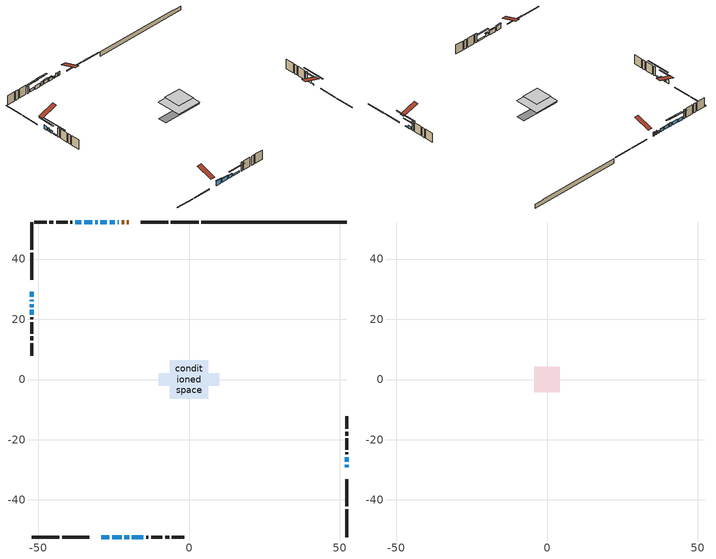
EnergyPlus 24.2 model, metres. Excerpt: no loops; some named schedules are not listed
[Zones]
conditioned space
 floor outside (Floor1 construction): -2.51,-2.51 -2.51,2.51 2.51,2.51 2.51,-2.51 z0.98
 floor adiabatic (AdiabaticFloorConstruction): -6.34,-6.34 -6.34,6.34 6.34,6.34 6.34,-6.34 z3.42
 floor foundation (Slab1 construction): -10,-2.04 -10,2.04 10,2.04 10,-2.04 z-1.31
 wall outside (RimJoist1 construction): 3.21,52.29 -6.01,52.29 / -52.29,-52.29 -43.07,-52.29 / -52.29,52.29 -52.29,43.07 / 52.29,-52.29 52.29,-43.07 z0.98:1.28
 wall outside (RimJoist2 construction): -6.94,52.29 -15.97,52.29 / -42.14,-52.29 -33.11,-52.29 / -52.29,42.14 -52.29,33.11 / 52.29,-42.14 52.29,-33.11 z0.98:1.28
 wall outside (AdiabaticWallConstruction 1): -20.02,52.29 -20.61,52.29 / -21.53,52.29 -22.37,52.29 z0.98:3.01
 wall outside (AdiabaticWallConstruction): -23.29,52.29 -23.71,52.29 z0.98:2.2; -52.29,29.06 -52.29,27.49 z0.98:2.86; -52.29,26.56 -52.29,25.92 z0.98:2.81; -24.64,52.29 -26.37,52.29 z0.98:2.45; -27.3,52.29 -29.43,52.29 z0.98:2.63; -29.06,-52.29 -26.47,-52.29 z0.98:3.39; -25.54,-52.29 -22.37,-52.29 z0.98:2.91; -21.44,-52.29 -19.86,-52.29 z0.98:2.5; -52.29,25 -52.29,24.05 z0.98:2.12; 52.29,-29.06 52.29,-28.27 / -52.29,23.13 -52.29,21.55 z0.98:1.44; 52.29,-27.35 52.29,-25.82 z0.98:2.38; -30.36,52.29 -31.17,52.29 z0.98:2.96; -32.1,52.29 -34.77,52.29 z0.98:2.76; -35.69,52.29 -37.78,52.29 z0.98:2.4; -18.93,-52.29 -15.12,-52.29 z0.98:1.89
 wall outside (Wall1 construction): -38.7,52.29 -39.39,52.29 / -14.19,-52.29 -13.51,-52.29 / -52.29,20.62 -52.29,19.94 / 52.29,-24.89 52.29,-24.21 z0.98:5.86
 wall outside (Wall2 construction): -40.32,52.29 -44.06,52.29 / -12.58,-52.29 -8.83,-52.29 / -52.29,19.01 -52.29,15.27 / 52.29,-23.28 52.29,-19.53 z0.98:5.86
 wall outside (Wall3 construction): -44.99,52.29 -46.32,52.29 / -7.9,-52.29 -6.58,-52.29 / -52.29,14.34 -52.29,13.01 / 52.29,-18.61 52.29,-17.28 z0.98:5.86
 wall outside (Wall4 construction): -47.25,52.29 -51.36,52.29 / -5.65,-52.29 -1.53,-52.29 / -52.29,12.08 -52.29,7.97 / 52.29,-16.35 52.29,-12.24 z0.98:5.86
 wall foundation (FoundationWall1 construction): 4.13,52.29,-1.31 4.13,52.29,0.98 47.48,52.29,0.98 47.48,52.29,0.76 52.29,52.29,0.76 52.29,52.29,-1.31
 window (WindowConstruction 13): -23.29,52.29 -23.71,52.29 z0.98:2.2
 window (WindowConstruction 5): -52.29,29.06 -52.29,27.49 z0.98:2.86
 window (WindowConstruction 6): -52.29,26.56 -52.29,25.92 z0.98:2.81
 window (WindowConstruction 7): -24.64,52.29 -26.37,52.29 z0.98:2.45
 window (WindowConstruction 8): -27.3,52.29 -29.43,52.29 z0.98:2.63
 window (WindowConstruction 9): -29.06,-52.29 -26.47,-52.29 z0.98:3.39
 window (WindowConstruction 10): -25.54,-52.29 -22.37,-52.29 z0.98:2.91
 window (WindowConstruction 11): -21.44,-52.29 -19.86,-52.29 z0.98:2.5
 window (WindowConstruction 12): -52.29,24.99 -52.29,24.06 z0.98:2.12
 window (WindowConstruction 14): 52.29,-29.06 52.29,-28.28 z0.98:1.44
 window (WindowConstruction): 52.29,-27.35 52.29,-25.82 z0.98:2.38
 window (WindowConstruction 15): -52.29,23.13 -52.29,21.55 z0.98:1.44
 window (WindowConstruction 1): -30.36,52.29 -31.17,52.29 z0.98:2.96
 window (WindowConstruction 2): -32.1,52.29 -34.76,52.29 z0.98:2.76
 window (WindowConstruction 3): -35.69,52.29 -37.78,52.29 z0.98:2.4
 window (WindowConstruction 4): -18.93,-52.29 -15.12,-52.29 z0.98:1.89
 door (Door): -20.02,52.29 -20.6,52.29 z0.98:3.01
 door (Door 1): -21.53,52.29 -22.37,52.29 z0.98:3.01
 ceiling adiabatic (AdiabaticFloorConstruction): 6.34,-6.34 6.34,6.34 -6.34,6.34 -6.34,-6.34 z3.42
attic - vented
 floor to conditioned space (Floor2 construction Reversed): -4.27,-4.27 -4.27,4.27 4.27,4.27 4.27,-4.27 z5.86
 roof outside (Roof1 construction): -19.1,52.29,5.86 -19.1,43.97,8.63 -16.9,43.97,8.63 -16.9,52.29,5.86; -29.99,-52.29,5.86 -29.99,-43.97,8.63 -32.18,-43.97,8.63 -32.18,-52.29,5.86; -52.29,29.99,5.86 -43.97,29.99,8.63 -43.97,32.18,8.63 -52.29,32.18,5.86; 52.29,-29.99,5.86 43.97,-29.99,8.63 43.97,-32.18,8.63 52.29,-32.18,5.86
shading: -52.29,24.85 -52.29,31.7 -52.7,31.7 -52.7,24.85 z5.5; -52.29,23.28 -52.29,29.2 -52.7,29.2 -52.7,23.28 z5.45; -26.57,52.29 -24.44,52.29 -24.44,52.7 -26.57,52.7 z2.65; -29.63,52.29 -27.09,52.29 -27.09,52.7 -29.63,52.7 z2.83; -26.27,-52.29 -29.26,-52.29 -29.26,-52.7 -26.27,-52.7 z3.6; -22.17,-52.29 -25.74,-52.29 -25.74,-52.7 -22.17,-52.7 z3.11; -19.66,-52.29 -21.64,-52.29 -21.64,-52.7 -19.66,-52.7 z2.71; -52.29,23.85 -52.29,25.2 -52.7,25.2 -52.7,23.85 z2.32; 52.29,-22.9 52.29,-34.44 52.7,-34.44 52.7,-22.9 z6.82; 52.29,-23.18 52.29,-29.99 52.7,-29.99 52.7,-23.18 z5.02; -52.29,16.17 -52.29,28.51 -52.7,28.51 -52.7,16.17 z6.82; -33.81,52.29 -27.72,52.29 -27.72,52.7 -33.81,52.7 z5.6; -37.4,52.29 -29.46,52.29 -29.46,52.7 -37.4,52.7 z5.4; -40.42,52.29 -33.05,52.29 -33.05,52.7 -40.42,52.7 z5.04; -12.48,-52.29 -21.57,-52.29 -21.57,-52.7 -12.48,-52.7 z4.53
[Building]
Building 1: Terrain=Suburbs
[Site:Location]
Toronto City Centre_ON: Latitude {deg}=43.63; Longitude {deg}=-79.39; Time Zone {hr}=-5; Elevation {m}=77; Keep Site Location Information=Yes
[Site:GroundTemperature:Shallow]
5.01852, 3.26908, 3.12898, 3.95918, 7.29196, 10.6092, 13.4851, 15.3069, 15.4617, 13.9799, 11.1774, 7.9619
[Site:WaterMainsTemperature]
Calculation Method=Schedule; Temperature Schedule=mains temperature schedule
[Material] Roughness=Rough; Thermal Absorptance=0.9
Name | Thickness {m} | Conductivity {W/m-K} | Density {kg/m3} | Specific Heat {J/kg-K} | Solar Absorptance | Visible Absorptance
asphalt or fiberglass shingles | 0.00635 | 0.162714 | 1121.4 | 1465.45 | 0.4 | 0.4
ceiling loosefill ins | 0.0846667 | 0.0480833 | 16.02 | 1046.75 | 0.7 | 0.7
ceiling stud and cavity | 0.1397 | 0.09942 | 65.682 | 1177.47 | 0.7 | 0.7
concrete 4.0 in. | 0.1016 | 1.803125 | 2242.8 | 837.4 | 0.7 | 0.7
concrete 8.0 in. | 0.2032 | 1.803125 | 2242.8 | 837.4 | 0.7 | 0.7
door material | 0.04445 | 0.053851 | 512.64 | 1214.23 | 0.7 | 0.7
exterior vertical ins | 0.00417162 | 0.029427 | 32.04 | 1214.23 | 0.7 | 0.7
floor covering | 0.0127 | 0.0433444 | 54.468 | 1339.84 | 0.6 | 0.6
floor rigid ins; rim joist rigid ins | 0.051816 | 0.029427 | 32.04 | 1214.23 | 0.7 | 0.7
floor rigid ins 1; wall rigid ins | 0.512978 | 0.029427 | 32.04 | 1214.23 | 0.7 | 0.7
floor stud and cavity | 0.1397 | 0.0925546 | 92.3553 | 1139.71 | 0.7 | 0.7
floor stud and cavity 1 | 0.1397 | 1.75129 | 37.0049 | 1207.88 | 0.7 | 0.7
furniture material conditioned space 1 | 0.1524 | 0.115458 | 640.8 | 1214.23 | 0.6 | 0.6
gypsum board | 0.0127 | 0.160291 | 801 | 837.4 | 0.6 | 0.6
gypsum board 1 | 0.0127 | 0.160291 | 801 | 837.4 | 0.7 | 0.7
osb sheathing 0.5 in. | 0.0127 | 0.115458 | 512.64 | 1214.23 | 0.7 | 0.7
osb sheathing 0.75 in. | 0.01905 | 0.115458 | 512.64 | 1214.23 | 0.7 | 0.7
osb sheathing 2.0 in. | 0.0508 | 0.115458 | 512.64 | 1214.23 | 0.7 | 0.7
rim joist stud and cavity | 0.0508 | 0.035201 | 125.044 | 1163.47 | 0.6 | 0.6
rim joist stud and cavity 1 | 0.0508 | 0.305033 | 125.044 | 1163.47 | 0.6 | 0.6
slab rigid ins | 0.00025908 | 0.029427 | 32.04 | 1214.23 | 0.7 | 0.7
wall stud and cavity | 0.1397 | 0.118593 | 139.0536 | 1170.24 | 0.7 | 0.7
wall stud and cavity 1 | 0.1397 | 0.0829032 | 139.0536 | 1170.24 | 0.7 | 0.7
wall stud and cavity 2 | 0.1397 | 0.109433 | 139.0536 | 1170.24 | 0.7 | 0.7
wall stud and cavity 3 | 0.1397 | 0.0831639 | 139.0536 | 1170.24 | 0.7 | 0.7
wall stud and cavity 4 | 0.0889 | 0.380278 | 52.3479 | 1209.89 | 0.7 | 0.7
wall stud and cavity 5 | 0.0889 | 0.391764 | 83.0341 | 1211.67 | 0.7 | 0.7
wood siding | 0.0254 | 0.102417 | 544.68 | 1172.36 | 0.4 | 0.4
wood siding 1; wood siding 2; wood siding 3 | 0.0254 | 0.102417 | 544.68 | 1172.36 | 0.7 | 0.7
[WindowMaterial:SimpleGlazingSystem]
Name | U-Factor {W/m2-K} | Solar Heat Gain Coefficient
WindowMaterial | 2.904297 | 0.68
WindowMaterial 1 | 3.00934 | 0.59
WindowMaterial 10 | 2.870229 | 0.71
WindowMaterial 11 | 2.89919 | 0.69
WindowMaterial 12 | 2.9378 | 0.65
WindowMaterial 13 | 3.30687 | 0.6
WindowMaterial 14 | 3.01161 | 0.57
WindowMaterial 2 | 2.87647 | 0.71
WindowMaterial 3 | 2.89237 | 0.69
WindowMaterial 4 | 2.93382 | 0.65
WindowMaterial 5 | 2.38022 | 0.65
WindowMaterial 6 | 2.95313 | 0.64
WindowMaterial 7 | 2.93212 | 0.66
WindowMaterial 8 | 2.88613 | 0.7
WindowMaterial 9 | 2.94291 | 0.63
[Construction]
AdiabaticFloorConstruction: floor stud and cavity 1, floor rigid ins 1, osb sheathing 0.75 in., floor covering
AdiabaticWallConstruction: wood siding 2, wall rigid ins, wall stud and cavity 4, gypsum board
AdiabaticWallConstruction 1: wood siding 3, wall rigid ins, wall stud and cavity 4, gypsum board
Door; Door 1: door material
Floor1 construction: floor stud and cavity, floor rigid ins, osb sheathing 0.75 in., floor covering
Floor2 construction Reversed: gypsum board, ceiling stud and cavity, ceiling loosefill ins
FoundationWall1 construction: concrete 8.0 in., gypsum board 1
furniture construction conditioned space 1: furniture material conditioned space 1
PartitionWallConstruction: gypsum board, wall stud and cavity 5, gypsum board
RimJoist1 construction: wood siding 1, rim joist rigid ins, osb sheathing 2.0 in., rim joist stud and cavity
RimJoist2 construction: wood siding 1, rim joist rigid ins, osb sheathing 2.0 in., rim joist stud and cavity 1
Roof1 construction: asphalt or fiberglass shingles
Slab1 construction: slab rigid ins, concrete 4.0 in.
Wall1 construction: wood siding, osb sheathing 0.5 in., wall stud and cavity, gypsum board
Wall2 construction: wood siding, osb sheathing 0.5 in., wall stud and cavity 1, gypsum board
Wall3 construction: wood siding, osb sheathing 0.5 in., wall stud and cavity 2, gypsum board
Wall4 construction: wood siding, osb sheathing 0.5 in., wall stud and cavity 3, gypsum board
WindowConstruction: WindowMaterial
WindowConstruction 1: WindowMaterial 1
WindowConstruction 10: WindowMaterial 10
WindowConstruction 11: WindowMaterial 11
WindowConstruction 12: WindowMaterial 12
WindowConstruction 13: WindowMaterial 13
WindowConstruction 14; WindowConstruction 15: WindowMaterial 14
WindowConstruction 2: WindowMaterial 2
WindowConstruction 3: WindowMaterial 3
WindowConstruction 4: WindowMaterial 4
WindowConstruction 5: WindowMaterial 5
WindowConstruction 6: WindowMaterial 6
WindowConstruction 7: WindowMaterial 7
WindowConstruction 8: WindowMaterial 8
WindowConstruction 9: WindowMaterial 9
[Zone] Multiplier=1; Part of Total Floor Area=Yes
Name | Volume {m3}
attic - vented | 32.859
conditioned space | 644.5
[Space]
Name | Zone | Volume {m3}
attic - vented 1 | attic - vented | 32.859
conditioned space 1 | conditioned space | 644.5
[ZoneInfiltration:EffectiveLeakageArea]
infil attic - vented 1: Zone or Space=attic - vented 1; Schedule=Always On Discrete; Effective Air Leakage Area {cm2}=3072.84; Stack Coefficient=0.00019287; Wind Coefficient=9.38323e-06
[ZoneMixing]
whole house fan mix: Zone or Space=attic - vented; Schedule=Always On Continuous; Design Flow Rate Calculation Method=Flow/Zone; Design Flow Rate {m3/s}=0; Source Zone or Space=conditioned space
[SurfaceProperty:ExposedFoundationPerimeter]
Slab1: Exposed Perimeter Calculation Method=TotalExposedPerimeter; Total Exposed Perimeter {m}=48.158
[InternalMass] Zone or ZoneList=conditioned space; Space or SpaceList=conditioned space 1
Name | Construction | Surface Area {m2}
furniture mass conditioned space 1 | furniture construction conditioned space 1 | 107.092
partition wall mass | PartitionWallConstruction | 267.73
[Lights]
interior lighting: Zone or ZoneList or Space or SpaceList=conditioned space 1; Schedule=interior lighting schedule; Design Level Calculation Method=LightingLevel; Lighting Level {W}=343.2; Return Air Fraction=0; Fraction Radiant=0.6; Fraction Visible=0.2; Fraction Replaceable=1
[People]
occupants: Zone or ZoneList or Space or SpaceList=conditioned space 1; Number of People Schedule=occupants schedule; Number of People Calculation Method=People; Number of People=3; Fraction Radiant=0.314171; Sensible Heat Fraction=0.56303; Activity Level Schedule=occupants activity schedule; Carbon Dioxide Generation Rate {m3/s-W}=0; Enable ASHRAE 55 Comfort Warnings=No; Mean Radiant Temperature Calculation Type=EnclosureAveraged
[ElectricEquipment] Zone or ZoneList or Space or SpaceList=conditioned space 1; Design Level Calculation Method=EquipmentLevel
Name | Schedule | Design Level {W} | Fraction Latent | Fraction Radiant | Fraction Lost
clothes dryer | clothes dryer schedule | 140.772 | 0.015 | 0.081 | 0.85
clothes washer | clothes washer schedule | 32.1985 | 0.03 | 0.162 | 0.7
cooking range | cooking range schedule | 215.147 | 0.08 | 0.432 | 0.2
dishwasher | dishwasher schedule | 66.8632 | 0.3 | 0.18 | 0.4
fridge | fridge schedule | 72.9452 | 0 | 0.6 | 0
mech vent bath fan 0 | mech vent bath fan 0 schedule | 50.2 | 0 | 0 | 1
mech vent bath fan 1 | mech vent bath fan 1 schedule | 50.2 | 0 | 0 | 1
mech vent house fan | mech vent house fan schedule | 0 | 0 | 0 | 1
mech vent house fan cfis | mech vent house fan cfis schedule | 0 | 0 | 0 | 0
mech vent range fan 0 | mech vent range fan 0 schedule | 57 | 0 | 0 | 1
misc plug loads | misc plug loads schedule | 494.7 | 0.045 | 0.513 | 0.1
whole house fan | Always On Discrete | 0 | 0 | 0 | 1
[OtherEquipment] Zone or ZoneList or Space or SpaceList=conditioned space 1; Design Level Calculation Method=EquipmentLevel
Name | Fuel Type | Schedule | Design Level {W} | Fraction Latent | Fraction Radiant | Fraction Lost
clothes dryer 1 | Electricity | clothes dryer schedule | 0 | 0.015 | 0.081 | 0.85
cooking range 1 | Electricity | cooking range schedule | 0 | 0.08 | 0.432 | 0.2
general water use latent | None | general water use schedule | 62.594 | 1 | 0 | 0
general water use sensible | None | general water use schedule | -61.6891 | 0 | 0.6 | 0
mech vent house fan latent load | None | Always On Discrete | 0 | 1 | 0 | 0
mech vent house fan sensible load | None | Always On Discrete | 0 | 0 | 0 | 0
water heater energy adjustment1 | NaturalGas | Always On Discrete | 0.01 | 0 | 0 | 1
[ZoneInfiltration:DesignFlowRate] Zone or ZoneList or Space or SpaceList=conditioned space 1; Schedule=Always On Discrete; Design Flow Rate Calculation Method=Flow/Zone; Design Flow Rate {m3/s}=0
infil flow; natural vent flow; whole house fan flow
[Foundation:Kiva]
Foundation Kiva 1: Initial Indoor Air Temperature {C}=18; Wall Height Above Grade {m}=0.979993; Wall Depth Below Slab {m}=0.2032; Custom Block Material Name 1=exterior vertical ins; Custom Block Depth 1 {m}=2.28999; Custom Block X Position 1 {m}=0.2159; Custom Block Z Position 1 {m}=0
[Foundation:Kiva:Settings]
Soil Conductivity {W/m-K}=0.849921; Soil Density {kg/m3}=1842.3; Soil Specific Heat {J/kg-K}=418.7; Ground Solar Absorptivity=0.9; Ground Thermal Absorptivity=0.9; Ground Surface Roughness {m}=0.03; Far-Field Width {m}=40; Deep-Ground Boundary Condition=ZeroFlux; Deep-Ground Depth {m}=40; Minimum Cell Dimension {m}=0.2; Maximum Cell Growth Coefficient=3; Simulation Timestep=Timestep
[Exterior:Lights]
exterior lighting: Schedule=exterior lighting schedule; Design Level {W}=75.6
[Schedule:Constant]
Name | Hourly Value
Always On Continuous; mech vent house fan schedule; mech vent house fan cfis schedule; Always On Discrete | 1
occupants activity schedule | 117.228
fridge schedule | 0
[Schedule:Week:Daily]
interior lighting schedule Week Rule - Jan1-Jan27: interior lighting schedule day, interior lighting schedule day, interior lighting schedule day, interior lighting schedule day, interior lighting schedule day, interior lighting schedule day, interior lighting schedule day, interior lighting schedule default day, interior lighting schedule default day, interior lighting schedule default day, interior lighting schedule default day, interior lighting schedule default day
interior lighting schedule Week Rule - Jan28-Feb3: interior lighting schedule day, interior lighting schedule day, interior lighting schedule day, interior lighting schedule day, interior lighting schedule day 1, interior lighting schedule day 1, interior lighting schedule day 1, interior lighting schedule default day, interior lighting schedule default day, interior lighting schedule default day, interior lighting schedule default day, interior lighting schedule default day
interior lighting schedule Week Rule - Feb4-Feb24: interior lighting schedule day 1, interior lighting schedule day 1, interior lighting schedule day 1, interior lighting schedule day 1, interior lighting schedule day 1, interior lighting schedule day 1, interior lighting schedule day 1, interior lighting schedule default day, interior lighting schedule default day, interior lighting schedule default day, interior lighting schedule default day, interior lighting schedule default day
interior lighting schedule Week Rule - Feb25-Mar3: interior lighting schedule day 1, interior lighting schedule day 1, interior lighting schedule day 1, interior lighting schedule day 1, interior lighting schedule day 2, interior lighting schedule day 2, interior lighting schedule day 2, interior lighting schedule default day, interior lighting schedule default day, interior lighting schedule default day, interior lighting schedule default day, interior lighting schedule default day
interior lighting schedule Week Rule - Mar4-Mar31: interior lighting schedule day 2, interior lighting schedule day 2, interior lighting schedule day 2, interior lighting schedule day 2, interior lighting schedule day 2, interior lighting schedule day 2, interior lighting schedule day 2, interior lighting schedule default day, interior lighting schedule default day, interior lighting schedule default day, interior lighting schedule default day, interior lighting schedule default day
interior lighting schedule Week Rule - Apr1-Apr28: interior lighting schedule day 3, interior lighting schedule day 3, interior lighting schedule day 3, interior lighting schedule day 3, interior lighting schedule day 3, interior lighting schedule day 3, interior lighting schedule day 3, interior lighting schedule default day, interior lighting schedule default day, interior lighting schedule default day, interior lighting schedule default day, interior lighting schedule default day
interior lighting schedule Week Rule - Apr29-May5: interior lighting schedule day 3, interior lighting schedule day 3, interior lighting schedule day 4, interior lighting schedule day 4, interior lighting schedule day 4, interior lighting schedule day 4, interior lighting schedule day 4, interior lighting schedule default day, interior lighting schedule default day, interior lighting schedule default day, interior lighting schedule default day, interior lighting schedule default day
interior lighting schedule Week Rule - May6-May26: interior lighting schedule day 4, interior lighting schedule day 4, interior lighting schedule day 4, interior lighting schedule day 4, interior lighting schedule day 4, interior lighting schedule day 4, interior lighting schedule day 4, interior lighting schedule default day, interior lighting schedule default day, interior lighting schedule default day, interior lighting schedule default day, interior lighting schedule default day
interior lighting schedule Week Rule - May27-Jun2: interior lighting schedule day 4, interior lighting schedule day 4, interior lighting schedule day 4, interior lighting schedule day 4, interior lighting schedule day 4, interior lighting schedule day 5, interior lighting schedule day 5, interior lighting schedule default day, interior lighting schedule default day, interior lighting schedule default day, interior lighting schedule default day, interior lighting schedule default day
interior lighting schedule Week Rule - Jun3-Jun30: interior lighting schedule day 5, interior lighting schedule day 5, interior lighting schedule day 5, interior lighting schedule day 5, interior lighting schedule day 5, interior lighting schedule day 5, interior lighting schedule day 5, interior lighting schedule default day, interior lighting schedule default day, interior lighting schedule default day, interior lighting schedule default day, interior lighting schedule default day
interior lighting schedule Week Rule - Jul1-Jul28: interior lighting schedule day 6, interior lighting schedule day 6, interior lighting schedule day 6, interior lighting schedule day 6, interior lighting schedule day 6, interior lighting schedule day 6, interior lighting schedule day 6, interior lighting schedule default day, interior lighting schedule default day, interior lighting schedule default day, interior lighting schedule default day, interior lighting schedule default day
interior lighting schedule Week Rule - Jul29-Aug4: interior lighting schedule day 6, interior lighting schedule day 6, interior lighting schedule day 6, interior lighting schedule day 7, interior lighting schedule day 7, interior lighting schedule day 7, interior lighting schedule day 7, interior lighting schedule default day, interior lighting schedule default day, interior lighting schedule default day, interior lighting schedule default day, interior lighting schedule default day
interior lighting schedule Week Rule - Aug5-Aug25: interior lighting schedule day 7, interior lighting schedule day 7, interior lighting schedule day 7, interior lighting schedule day 7, interior lighting schedule day 7, interior lighting schedule day 7, interior lighting schedule day 7, interior lighting schedule default day, interior lighting schedule default day, interior lighting schedule default day, interior lighting schedule default day, interior lighting schedule default day
interior lighting schedule Week Rule - Aug26-Sep1: interior lighting schedule day 7, interior lighting schedule day 7, interior lighting schedule day 7, interior lighting schedule day 7, interior lighting schedule day 7, interior lighting schedule day 7, interior lighting schedule day 8, interior lighting schedule default day, interior lighting schedule default day, interior lighting schedule default day, interior lighting schedule default day, interior lighting schedule default day
interior lighting schedule Week Rule - Sep2-Sep29: interior lighting schedule day 8, interior lighting schedule day 8, interior lighting schedule day 8, interior lighting schedule day 8, interior lighting schedule day 8, interior lighting schedule day 8, interior lighting schedule day 8, interior lighting schedule default day, interior lighting schedule default day, interior lighting schedule default day, interior lighting schedule default day, interior lighting schedule default day
interior lighting schedule Week Rule - Sep30-Oct6: interior lighting schedule day 8, interior lighting schedule day 9, interior lighting schedule day 9, interior lighting schedule day 9, interior lighting schedule day 9, interior lighting schedule day 9, interior lighting schedule day 9, interior lighting schedule default day, interior lighting schedule default day, interior lighting schedule default day, interior lighting schedule default day, interior lighting schedule default day
interior lighting schedule Week Rule - Oct7-Oct27: interior lighting schedule day 9, interior lighting schedule day 9, interior lighting schedule day 9, interior lighting schedule day 9, interior lighting schedule day 9, interior lighting schedule day 9, interior lighting schedule day 9, interior lighting schedule default day, interior lighting schedule default day, interior lighting schedule default day, interior lighting schedule default day, interior lighting schedule default day
interior lighting schedule Week Rule - Oct28-Nov3: interior lighting schedule day 9, interior lighting schedule day 9, interior lighting schedule day 9, interior lighting schedule day 9, interior lighting schedule day 10, interior lighting schedule day 10, interior lighting schedule day 10, interior lighting schedule default day, interior lighting schedule default day, interior lighting schedule default day, interior lighting schedule default day, interior lighting schedule default day
interior lighting schedule Week Rule - Nov4-Nov24: interior lighting schedule day 10, interior lighting schedule day 10, interior lighting schedule day 10, interior lighting schedule day 10, interior lighting schedule day 10, interior lighting schedule day 10, interior lighting schedule day 10, interior lighting schedule default day, interior lighting schedule default day, interior lighting schedule default day, interior lighting schedule default day, interior lighting schedule default day
interior lighting schedule Week Rule - Nov25-Dec1: interior lighting schedule day 10, interior lighting schedule day 10, interior lighting schedule day 10, interior lighting schedule day 10, interior lighting schedule day 10, interior lighting schedule day 10, interior lighting schedule day 11, interior lighting schedule default day, interior lighting schedule default day, interior lighting schedule default day, interior lighting schedule default day, interior lighting schedule default day
interior lighting schedule Week Rule - Dec2-Dec31: interior lighting schedule day 11, interior lighting schedule day 11, interior lighting schedule day 11, interior lighting schedule day 11, interior lighting schedule day 11, interior lighting schedule day 11, interior lighting schedule day 11, interior lighting schedule default day, interior lighting schedule default day, interior lighting schedule default day, interior lighting schedule default day, interior lighting schedule default day
occupants schedule Week Rule - Jan1-Dec31: occupants schedule day, occupants schedule day, occupants schedule day, occupants schedule day, occupants schedule day, occupants schedule day, occupants schedule day, occupants schedule default day, occupants schedule default day, occupants schedule default day, occupants schedule default day, occupants schedule default day
clothes dryer schedule Week Rule - Jan1-Dec31: clothes dryer schedule day, clothes dryer schedule day, clothes dryer schedule day, clothes dryer schedule day, clothes dryer schedule day, clothes dryer schedule day, clothes dryer schedule day, clothes dryer schedule default day, clothes dryer schedule default day, clothes dryer schedule default day, clothes dryer schedule default day, clothes dryer schedule default day
clothes washer schedule Week Rule - Jan1-Dec31: clothes washer schedule day, clothes washer schedule day, clothes washer schedule day, clothes washer schedule day, clothes washer schedule day, clothes washer schedule day, clothes washer schedule day, clothes washer schedule default day, clothes washer schedule default day, clothes washer schedule default day, clothes washer schedule default day, clothes washer schedule default day
cooking range schedule Week Rule - Jan1-Dec31: cooking range schedule day, cooking range schedule day, cooking range schedule day, cooking range schedule day, cooking range schedule day, cooking range schedule day, cooking range schedule day, cooking range schedule default day, cooking range schedule default day, cooking range schedule default day, cooking range schedule default day, cooking range schedule default day
dishwasher schedule Week Rule - Jan1-Dec31: dishwasher schedule day, dishwasher schedule day, dishwasher schedule day, dishwasher schedule day, dishwasher schedule day, dishwasher schedule day, dishwasher schedule day, dishwasher schedule default day, dishwasher schedule default day, dishwasher schedule default day, dishwasher schedule default day, dishwasher schedule default day
mech vent bath fan 0 schedule Week Rule - Jan1-Dec31: mech vent bath fan 0 schedule day, mech vent bath fan 0 schedule day, mech vent bath fan 0 schedule day, mech vent bath fan 0 schedule day, mech vent bath fan 0 schedule day, mech vent bath fan 0 schedule day, mech vent bath fan 0 schedule day, mech vent bath fan 0 schedule default day, mech vent bath fan 0 schedule default day, mech vent bath fan 0 schedule default day, mech vent bath fan 0 schedule default day, mech vent bath fan 0 schedule default day
mech vent bath fan 1 schedule Week Rule - Jan1-Dec31: mech vent bath fan 1 schedule day, mech vent bath fan 1 schedule day, mech vent bath fan 1 schedule day, mech vent bath fan 1 schedule day, mech vent bath fan 1 schedule day, mech vent bath fan 1 schedule day, mech vent bath fan 1 schedule day, mech vent bath fan 1 schedule default day, mech vent bath fan 1 schedule default day, mech vent bath fan 1 schedule default day, mech vent bath fan 1 schedule default day, mech vent bath fan 1 schedule default day
mech vent range fan 0 schedule Week Rule - Jan1-Dec31: mech vent range fan 0 schedule day, mech vent range fan 0 schedule day, mech vent range fan 0 schedule day, mech vent range fan 0 schedule day, mech vent range fan 0 schedule day, mech vent range fan 0 schedule day, mech vent range fan 0 schedule day, mech vent range fan 0 schedule default day, mech vent range fan 0 schedule default day, mech vent range fan 0 schedule default day, mech vent range fan 0 schedule default day, mech vent range fan 0 schedule default day
misc plug loads schedule Week Rule - Jan1-Dec31: misc plug loads schedule day, misc plug loads schedule day, misc plug loads schedule day, misc plug loads schedule day, misc plug loads schedule day, misc plug loads schedule day, misc plug loads schedule day, misc plug loads schedule default day, misc plug loads schedule default day, misc plug loads schedule default day, misc plug loads schedule default day, misc plug loads schedule default day
general water use schedule Week Rule - Jan1-Dec31: general water use schedule day, general water use schedule day, general water use schedule day, general water use schedule day, general water use schedule day, general water use schedule day, general water use schedule day, general water use schedule default day, general water use schedule default day, general water use schedule default day, general water use schedule default day, general water use schedule default day
exterior lighting schedule Week Rule - Jan1-Jan27: exterior lighting schedule day, exterior lighting schedule day, exterior lighting schedule day, exterior lighting schedule day, exterior lighting schedule day, exterior lighting schedule day, exterior lighting schedule day, exterior lighting schedule default day, exterior lighting schedule default day, exterior lighting schedule default day, exterior lighting schedule default day, exterior lighting schedule default day
exterior lighting schedule Week Rule - Jan28-Feb3: exterior lighting schedule day, exterior lighting schedule day, exterior lighting schedule day, exterior lighting schedule day, exterior lighting schedule day 1, exterior lighting schedule day 1, exterior lighting schedule day 1, exterior lighting schedule default day, exterior lighting schedule default day, exterior lighting schedule default day, exterior lighting schedule default day, exterior lighting schedule default day
exterior lighting schedule Week Rule - Feb4-Feb24: exterior lighting schedule day 1, exterior lighting schedule day 1, exterior lighting schedule day 1, exterior lighting schedule day 1, exterior lighting schedule day 1, exterior lighting schedule day 1, exterior lighting schedule day 1, exterior lighting schedule default day, exterior lighting schedule default day, exterior lighting schedule default day, exterior lighting schedule default day, exterior lighting schedule default day
exterior lighting schedule Week Rule - Feb25-Mar3: exterior lighting schedule day 1, exterior lighting schedule day 1, exterior lighting schedule day 1, exterior lighting schedule day 1, exterior lighting schedule day 2, exterior lighting schedule day 2, exterior lighting schedule day 2, exterior lighting schedule default day, exterior lighting schedule default day, exterior lighting schedule default day, exterior lighting schedule default day, exterior lighting schedule default day
exterior lighting schedule Week Rule - Mar4-Mar31: exterior lighting schedule day 2, exterior lighting schedule day 2, exterior lighting schedule day 2, exterior lighting schedule day 2, exterior lighting schedule day 2, exterior lighting schedule day 2, exterior lighting schedule day 2, exterior lighting schedule default day, exterior lighting schedule default day, exterior lighting schedule default day, exterior lighting schedule default day, exterior lighting schedule default day
exterior lighting schedule Week Rule - Apr1-Apr28: exterior lighting schedule day 3, exterior lighting schedule day 3, exterior lighting schedule day 3, exterior lighting schedule day 3, exterior lighting schedule day 3, exterior lighting schedule day 3, exterior lighting schedule day 3, exterior lighting schedule default day, exterior lighting schedule default day, exterior lighting schedule default day, exterior lighting schedule default day, exterior lighting schedule default day
exterior lighting schedule Week Rule - Apr29-May5: exterior lighting schedule day 3, exterior lighting schedule day 3, exterior lighting schedule day 4, exterior lighting schedule day 4, exterior lighting schedule day 4, exterior lighting schedule day 4, exterior lighting schedule day 4, exterior lighting schedule default day, exterior lighting schedule default day, exterior lighting schedule default day, exterior lighting schedule default day, exterior lighting schedule default day
exterior lighting schedule Week Rule - May6-May26: exterior lighting schedule day 4, exterior lighting schedule day 4, exterior lighting schedule day 4, exterior lighting schedule day 4, exterior lighting schedule day 4, exterior lighting schedule day 4, exterior lighting schedule day 4, exterior lighting schedule default day, exterior lighting schedule default day, exterior lighting schedule default day, exterior lighting schedule default day, exterior lighting schedule default day
exterior lighting schedule Week Rule - May27-Jun2: exterior lighting schedule day 4, exterior lighting schedule day 4, exterior lighting schedule day 4, exterior lighting schedule day 4, exterior lighting schedule day 4, exterior lighting schedule day 5, exterior lighting schedule day 5, exterior lighting schedule default day, exterior lighting schedule default day, exterior lighting schedule default day, exterior lighting schedule default day, exterior lighting schedule default day
exterior lighting schedule Week Rule - Jun3-Jun30: exterior lighting schedule day 5, exterior lighting schedule day 5, exterior lighting schedule day 5, exterior lighting schedule day 5, exterior lighting schedule day 5, exterior lighting schedule day 5, exterior lighting schedule day 5, exterior lighting schedule default day, exterior lighting schedule default day, exterior lighting schedule default day, exterior lighting schedule default day, exterior lighting schedule default day
[Schedule:Year]
interior lighting schedule: interior lighting schedule Week Rule - Jan1-Jan27, 1, 1, 1, 27, interior lighting schedule Week Rule - Jan28-Feb3, 1, 28, 2, 3, interior lighting schedule Week Rule - Feb4-Feb24, 2, 4, 2, 24, interior lighting schedule Week Rule - Feb25-Mar3, 2, 25, 3, 3, interior lighting schedule Week Rule - Mar4-Mar31, 3, 4, 3, 31, interior lighting schedule Week Rule - Apr1-Apr28, 4, 1, 4, 28, interior lighting schedule Week Rule - Apr29-May5, 4, 29, 5, 5, interior lighting schedule Week Rule - May6-May26, 5, 6, 5, 26, interior lighting schedule Week Rule - May27-Jun2, 5, 27, 6, 2, interior lighting schedule Week Rule - Jun3-Jun30, 6, 3, 6, 30, interior lighting schedule Week Rule - Jul1-Jul28, 7, 1, 7, 28, interior lighting schedule Week Rule - Jul29-Aug4, 7, 29, 8, 4, interior lighting schedule Week Rule - Aug5-Aug25, 8, 5, 8, 25, interior lighting schedule Week Rule - Aug26-Sep1, 8, 26, 9, 1, interior lighting schedule Week Rule - Sep2-Sep29, 9, 2, 9, 29, interior lighting schedule Week Rule - Sep30-Oct6, 9, 30, 10, 6, interior lighting schedule Week Rule - Oct7-Oct27, 10, 7, 10, 27, interior lighting schedule Week Rule - Oct28-Nov3, 10, 28, 11, 3, interior lighting schedule Week Rule - Nov4-Nov24, 11, 4, 11, 24, interior lighting schedule Week Rule - Nov25-Dec1, 11, 25, 12, 1, interior lighting schedule Week Rule - Dec2-Dec31, 12, 2, 12, 31
occupants schedule: occupants schedule Week Rule - Jan1-Dec31, 1, 1, 12, 31
clothes dryer schedule: clothes dryer schedule Week Rule - Jan1-Dec31, 1, 1, 12, 31
clothes washer schedule: clothes washer schedule Week Rule - Jan1-Dec31, 1, 1, 12, 31
cooking range schedule: cooking range schedule Week Rule - Jan1-Dec31, 1, 1, 12, 31
dishwasher schedule: dishwasher schedule Week Rule - Jan1-Dec31, 1, 1, 12, 31
mech vent bath fan 0 schedule: mech vent bath fan 0 schedule Week Rule - Jan1-Dec31, 1, 1, 12, 31
mech vent bath fan 1 schedule: mech vent bath fan 1 schedule Week Rule - Jan1-Dec31, 1, 1, 12, 31
mech vent range fan 0 schedule: mech vent range fan 0 schedule Week Rule - Jan1-Dec31, 1, 1, 12, 31
misc plug loads schedule: misc plug loads schedule Week Rule - Jan1-Dec31, 1, 1, 12, 31
general water use schedule: general water use schedule Week Rule - Jan1-Dec31, 1, 1, 12, 31
exterior lighting schedule: exterior lighting schedule Week Rule - Jan1-Jan27, 1, 1, 1, 27, exterior lighting schedule Week Rule - Jan28-Feb3, 1, 28, 2, 3, exterior lighting schedule Week Rule - Feb4-Feb24, 2, 4, 2, 24, exterior lighting schedule Week Rule - Feb25-Mar3, 2, 25, 3, 3, exterior lighting schedule Week Rule - Mar4-Mar31, 3, 4, 3, 31, exterior lighting schedule Week Rule - Apr1-Apr28, 4, 1, 4, 28, exterior lighting schedule Week Rule - Apr29-May5, 4, 29, 5, 5, exterior lighting schedule Week Rule - May6-May26, 5, 6, 5, 26, exterior lighting schedule Week Rule - May27-Jun2, 5, 27, 6, 2, exterior lighting schedule Week Rule - Jun3-Jun30, 6, 3, 6, 30, exterior lighting schedule Week Rule - Jul1-Jul28, 7, 1, 7, 28, exterior lighting schedule Week Rule - Jul29-Aug4, 7, 29, 8, 4, exterior lighting schedule Week Rule - Aug5-Aug25, 8, 5, 8, 25, exterior lighting schedule Week Rule - Aug26-Sep1, 8, 26, 9, 1, exterior lighting schedule Week Rule - Sep2-Sep29, 9, 2, 9, 29, exterior lighting schedule Week Rule - Sep30-Oct6, 9, 30, 10, 6, exterior lighting schedule Week Rule - Oct7-Oct27, 10, 7, 10, 27, exterior lighting schedule Week Rule - Oct28-Nov3, 10, 28, 11, 3, exterior lighting schedule Week Rule - Nov4-Nov24, 11, 4, 11, 24, exterior lighting schedule Week Rule - Nov25-Dec1, 11, 25, 12, 1, exterior lighting schedule Week Rule - Dec2-Dec31, 12, 2, 12, 31
[Schedule:Compact]
mains temperature schedule: Through: 01/01, For: AllDays, Until: 24:00, 8.80333, Through: 01/02, For: AllDays, Until: 24:00, 8.74333, Through: 01/03, For: AllDays, Until: 24:00, 8.68389, Through: 01/04, For: AllDays, Until: 24:00, 8.62611, Through: 01/05, For: AllDays, Until: 24:00, 8.56944, Through: 01/06, For: AllDays, Until: 24:00, 8.51389, Through: 01/07, For: AllDays, Until: 24:00, 8.45944, Through: 01/08, For: AllDays, Until: 24:00, 8.40611, Through: 01/09, For: AllDays, Until: 24:00, 8.35389, Through: 01/10, For: AllDays, Until: 24:00, 8.30278, Through: 01/11, For: AllDays, Until: 24:00, 8.25333, Through: 01/12, For: AllDays, Until: 24:00, 8.205, Through: 01/13, For: AllDays, Until: 24:00, 8.15778, Through: 01/14, For: AllDays, Until: 24:00, 8.11222, Through: 01/15, For: AllDays, Until: 24:00, 8.06778, Through: 01/16, For: AllDays, Until: 24:00, 8.02444, Through: 01/17, For: AllDays, Until: 24:00, 7.98222, Through: 01/18, For: AllDays, Until: 24:00, 7.94167, Through: 01/19, For: AllDays, Until: 24:00, 7.90222, Through: 01/20, For: AllDays, Until: 24:00, 7.86444, Through: 01/21, For: AllDays, Until: 24:00, 7.82778, Through: 01/22, For: AllDays, Until: 24:00, 7.79278, Through: 01/23, For: AllDays, Until: 24:00, 7.75889, Through: 01/24, For: AllDays, Until: 24:00, 7.72667, Through: 01/25, For: AllDays, Until: 24:00, 7.69556, Through: 01/26, For: AllDays, Until: 24:00, 7.66611, Through: 01/27, For: AllDays, Until: 24:00, 7.63778, Through: 01/28, For: AllDays, Until: 24:00, 7.61111, Through: 01/29, For: AllDays, Until: 24:00, 7.58556, Through: 01/30, For: AllDays, Until: 24:00, 7.56167, Through: 01/31, For: AllDays, Until: 24:00, 7.53944, Through: 02/01, For: AllDays, Until: 24:00, 7.51833, Through: 02/02, For: AllDays, Until: 24:00, 7.49889, Through: 02/03, For: AllDays, Until: 24:00, 7.48111, Through: 02/04, For: AllDays, Until: 24:00, 7.46444, Through: 02/05, For: AllDays, Until: 24:00, 7.44944, Through: 02/06, For: AllDays, Until: 24:00, 7.43556, Through: 02/07, For: AllDays, Until: 24:00, 7.42333, Through: 02/08, For: AllDays, Until: 24:00, 7.41278, Through: 02/09, For: AllDays, Until: 24:00, 7.40389, Through: 02/10, For: AllDays, Until: 24:00, 7.39611, Through: 02/11, For: AllDays, Until: 24:00, 7.39, Through: 02/12, For: AllDays, Until: 24:00, 7.38556, Through: 02/13, For: AllDays, Until: 24:00, 7.38222, Through: 02/14, For: AllDays, Until: 24:00, 7.38056, Through: 02/15, For: AllDays, Until: 24:00, 7.38056, Through: 02/16, For: AllDays, Until: 24:00, 7.38222, Through: 02/17, For: AllDays, Until: 24:00, 7.385, Through: 02/18, For: AllDays, Until: 24:00, 7.38944, Through: 02/19, For: AllDays, Until: 24:00, 7.395, Through: 02/20, For: AllDays, Until: 24:00, 7.40278, Through: 02/21, For: AllDays, Until: 24:00, 7.41167, Through: 02/22, For: AllDays, Until: 24:00, 7.42222, Through: 02/23, For: AllDays, Until: 24:00, 7.43389, Through: 02/24, For: AllDays, Until: 24:00, 7.44722, Through: 02/25, For: AllDays, Until: 24:00, 7.46222, Through: 02/26, For: AllDays, Until: 24:00, 7.47833, Through: 02/27, For: AllDays, Until: 24:00, 7.49611, Through: 02/28, For: AllDays, Until: 24:00, 7.51556, Through: 03/01, For: AllDays, Until: 24:00, 7.53667, Through: 03/02, For: AllDays, Until: 24:00, 7.55889, Through: 03/03, For: AllDays, Until: 24:00, 7.58222, Through: 03/04, For: AllDays, Until: 24:00, 7.60722, Through: 03/05, For: AllDays, Until: 24:00, 7.63389, Through: 03/06, For: AllDays, Until: 24:00, 7.66222, Through: 03/07, For: AllDays, Until: 24:00, 7.69111, Through: 03/08, For: AllDays, Until: 24:00, 7.72222, Through: 03/09, For: AllDays, Until: 24:00, 7.75444, Through: 03/10, For: AllDays, Until: 24:00, 7.78778, Through: 03/11, For: AllDays, Until: 24:00, 7.82278, Through: 03/12, For: AllDays, Until: 24:00, 7.85944, Through: 03/13, For: AllDays, Until: 24:00, 7.89722, Through: 03/14, For: AllDays, Until: 24:00, 7.93611, Through: 03/15, For: AllDays, Until: 24:00, 7.97667, Through: 03/16, For: AllDays, Until: 24:00, 8.01833, Through: 03/17, For: AllDays, Until: 24:00, 8.06167, Through: 03/18, For: AllDays, Until: 24:00, 8.10611, Through: 03/19, For: AllDays, Until: 24:00, 8.15167, Through: 03/20, For: AllDays, Until: 24:00, 8.19833, Through: 03/21, For: AllDays, Until: 24:00, 8.24667, Through: 03/22, For: AllDays, Until: 24:00, 8.29611, Through: 03/23, For: AllDays, Until: 24:00, 8.34667, Through: 03/24, For: AllDays, Until: 24:00, 8.39889, Through: 03/25, For: AllDays, Until: 24:00, 8.45167, Through: 03/26, For: AllDays, Until: 24:00, 8.50611, Through: 03/27, For: AllDays, Until: 24:00, 8.56167, Through: 03/28, For: AllDays, Until: 24:00, 8.61833, Through: 03/29, For: AllDays, Until: 24:00, 8.67611, Through: 03/30, For: AllDays, Until: 24:00, 8.735, Through: 03/31, For: AllDays, Until: 24:00, 8.795, Through: 04/01, For: AllDays, Until: 24:00, 8.85611, Through: 04/02, For: AllDays, Until: 24:00, 8.91833, Through: 04/03, For: AllDays, Until: 24:00, 8.98167, Through: 04/04, For: AllDays, Until: 24:00, 9.04556, Through: 04/05, For: AllDays, Until: 24:00, 9.11111, Through: 04/06, For: AllDays, Until: 24:00, 9.17722, Through: 04/07, For: AllDays, Until: 24:00, 9.24444, Through: 04/08, For: AllDays, Until: 24:00, 9.31222, Through: 04/09, For: AllDays, Until: 24:00, 9.38167, Through: 04/10, For: AllDays, Until: 24:00, 9.45167, Through: 04/11, For: AllDays, Until: 24:00, 9.52222, Through: 04/12, For: AllDays, Until: 24:00, 9.59444, Through: 04/13, For: AllDays, Until: 24:00, 9.66667, Through: 04/14, For: AllDays, Until: 24:00, 9.74, Through: 04/15, For: AllDays, Until: 24:00, 9.81444, Through: 04/16, For: AllDays, Until: 24:00, 9.88944, Through: 04/17, For: AllDays, Until: 24:00, 9.96556, Through: 04/18, For: AllDays, Until: 24:00, 10.0417, Through: 04/19, For: AllDays, Until: 24:00, 10.1189, Through: 04/20, For: AllDays, Until: 24:00, 10.1972, Through: 04/21, For: AllDays, Until: 24:00, 10.2756, Through: 04/22, For: AllDays, Until: 24:00, 10.355, Through: 04/23, For: AllDays, Until: 24:00, 10.435, Through: 04/24, For: AllDays, Until: 24:00, 10.515, Through: 04/25, For: AllDays, Until: 24:00, 10.5961, Through: 04/26, For: AllDays, Until: 24:00, 10.6778, Through: 04/27, For: AllDays, Until: 24:00, 10.76, Through: 04/28, For: AllDays, Until: 24:00, 10.8428, Through: 04/29, For: AllDays, Until: 24:00, 10.9261, Through: 04/30, For: AllDays, Until: 24:00, 11.0094, Through: 05/01, For: AllDays, Until: 24:00, 11.0933, Through: 05/02, For: AllDays, Until: 24:00, 11.1778, Through: 05/03, For: AllDays, Until: 24:00, 11.2628, Through: 05/04, For: AllDays, Until: 24:00, 11.3478, Through: 05/05, For: AllDays, Until: 24:00, 11.4333, Through: 05/06, For: AllDays, Until: 24:00, 11.5189, Through: 05/07, For: AllDays, Until: 24:00, 11.605, Through: 05/08, For: AllDays, Until: 24:00, 11.6917, Through: 05/09, For: AllDays, Until: 24:00, 11.7778, Through: 05/10, For: AllDays, Until: 24:00, 11.865, Through: 05/11, For: AllDays, Until: 24:00, 11.9517, Through: 05/12, For: AllDays, Until: 24:00, 12.0389, Through: 05/13, For: AllDays, Until: 24:00, 12.1261, Through: 05/14, For: AllDays, Until: 24:00, 12.2133, Through: 05/15, For: AllDays, Until: 24:00, 12.3006, Through: 05/16, For: AllDays, Until: 24:00, 12.3883, Through: 05/17, For: AllDays, Until: 24:00, 12.4756, Through: 05/18, For: AllDays, Until: 24:00, 12.5628, Through: 05/19, For: AllDays, Until: 24:00, 12.6506, Through: 05/20, For: AllDays, Until: 24:00, 12.7378, Through: 05/21, For: AllDays, Until: 24:00, 12.825, Through: 05/22, For: AllDays, Until: 24:00, 12.9122, Through: 05/23, For: AllDays, Until: 24:00, 12.9994, Through: 05/24, For: AllDays, Until: 24:00, 13.0861, Through: 05/25, For: AllDays, Until: 24:00, 13.1728, Through: 05/26, For: AllDays, Until: 24:00, 13.2594, Through: 05/27, For: AllDays, Until: 24:00, 13.3456, Through: 05/28, For: AllDays, Until: 24:00, 13.4317, Through: 05/29, For: AllDays, Until: 24:00, 13.5172, Through: 05/30, For: AllDays, Until: 24:00, 13.6028, Through: 05/31, For: AllDays, Until: 24:00, 13.6878, Through: 06/01, For: AllDays, Until: 24:00, 13.7722, Through: 06/02, For: AllDays, Until: 24:00, 13.8567, Through: 06/03, For: AllDays, Until: 24:00, 13.9406, Through: 06/04, For: AllDays, Until: 24:00, 14.0239, Through: 06/05, For: AllDays, Until: 24:00, 14.1067, Through: 06/06, For: AllDays, Until: 24:00, 14.1894, Through: 06/07, For: AllDays, Until: 24:00, 14.2711, Through: 06/08, For: AllDays, Until: 24:00, 14.3528, Through: 06/09, For: AllDays, Until: 24:00, 14.4339, Through: 06/10, For: AllDays, Until: 24:00, 14.5139, Through: 06/11, For: AllDays, Until: 24:00, 14.5939, Through: 06/12, For: AllDays, Until: 24:00, 14.6728, Through: 06/13, For: AllDays, Until: 24:00, 14.7511, Through: 06/14, For: AllDays, Until: 24:00, 14.8289, Through: 06/15, For: AllDays, Until: 24:00, 14.9061, Through: 06/16, For: AllDays, Until: 24:00, 14.9822, Through: 06/17, For: AllDays, Until: 24:00, 15.0578, Through: 06/18, For: AllDays, Until: 24:00, 15.1328, Through: 06/19, For: AllDays, Until: 24:00, 15.2067, Through: 06/20, For: AllDays, Until: 24:00, 15.28, Through: 06/21, For: AllDays, Until: 24:00, 15.3522, Through: 06/22, For: AllDays, Until: 24:00, 15.4239, Through: 06/23, For: AllDays, Until: 24:00, 15.4944, Through: 06/24, For: AllDays, Until: 24:00, 15.5639, Through: 06/25, For: AllDays, Until: 24:00, 15.6328, Through: 06/26, For: AllDays, Until: 24:00, 15.7006, Through: 06/27, For: AllDays, Until: 24:00, 15.7678, Through: 06/28, For: AllDays, Until: 24:00, 15.8333, Through: 06/29, For: AllDays, Until: 24:00, 15.8983, Through: 06/30, For: AllDays, Until: 24:00, 15.9622, Through: 07/01, For: AllDays, Until: 24:00, 16.025, Through: 07/02, For: AllDays, Until: 24:00, 16.0872, Through: 07/03, For: AllDays, Until: 24:00, 16.1478, Through: 07/04, For: AllDays, Until: 24:00, 16.2072, Through: 07/05, For: AllDays, Until: 24:00, 16.2661, Through: 07/06, For: AllDays, Until: 24:00, 16.3233, Through: 07/07, For: AllDays, Until: 24:00, 16.3794, Through: 07/08, For: AllDays, Until: 24:00, 16.435, Through: 07/09, For: AllDays, Until: 24:00, 16.4889, Through: 07/10, For: AllDays, Until: 24:00, 16.5417, Through: 07/11, For: AllDays, Until: 24:00, 16.5928, Through: 07/12, For: AllDays, Until: 24:00, 16.6433, Through: 07/13, For: AllDays, Until: 24:00, 16.6922, Through: 07/14, For: AllDays, Until: 24:00, 16.74, Through: 07/15, For: AllDays, Until: 24:00, 16.7867, Through: 07/16, For: AllDays, Until: 24:00, 16.8322, Through: 07/17, For: AllDays, Until: 24:00, 16.8761, Through: 07/18, For: AllDays, Until: 24:00, 16.9189, Through: 07/19, For: AllDays, Until: 24:00, 16.96, Through: 07/20, For: AllDays, Until: 24:00, 17, Through: 07/21, For: AllDays, Until: 24:00, 17.0389, Through: 07/22, For: AllDays, Until: 24:00, 17.0761, Through: 07/23, For: AllDays, Until: 24:00, 17.1122, Through: 07/24, For: AllDays, Until: 24:00, 17.1467, Through: 07/25, For: AllDays, Until: 24:00, 17.18, Through: 07/26, For: AllDays, Until: 24:00, 17.2117, Through: 07/27, For: AllDays, Until: 24:00, 17.2422, Through: 07/28, For: AllDays, Until: 24:00, 17.2711, Through: 07/29, For: AllDays, Until: 24:00, 17.2983, Through: 07/30, For: AllDays, Until: 24:00, 17.3244, Through: 07/31, For: AllDays, Until: 24:00, 17.3494, Through: 08/01, For: AllDays, Until: 24:00, 17.3728, Through: 08/02, For: AllDays, Until: 24:00, 17.3944, Through: 08/03, For: AllDays, Until: 24:00, 17.4144, Through: 08/04, For: AllDays, Until: 24:00, 17.4333, Through: 08/05, For: AllDays, Until: 24:00, 17.4506, Through: 08/06, For: AllDays, Until: 24:00, 17.4667, Through: 08/07, For: AllDays, Until: 24:00, 17.4811, Through: 08/08, For: AllDays, Until: 24:00, 17.4939, Through: 08/09, For: AllDays, Until: 24:00, 17.5056, Through: 08/10, For: AllDays, Until: 24:00, 17.5156, Through: 08/11, For: AllDays, Until: 24:00, 17.5239, Through: 08/12, For: AllDays, Until: 24:00, 17.5311, Through: 08/13, For: AllDays, Until: 24:00, 17.5361, Through: 08/14, For: AllDays, Until: 24:00, 17.54, Through: 08/15, For: AllDays, Until: 24:00, 17.5428, Through: 08/16, For: AllDays, Until: 24:00, 17.5439, Through: 08/17, For: AllDays, Until: 24:00, 17.5433, Through: 08/18, For: AllDays, Until: 24:00, 17.5411, Through: 08/19, For: AllDays, Until: 24:00, 17.5372, Through: 08/20, For: AllDays, Until: 24:00, 17.5322, Through: 08/21, For: AllDays, Until: 24:00, 17.5256, Through: 08/22, For: AllDays, Until: 24:00, 17.5178, Through: 08/23, For: AllDays, Until: 24:00, 17.5083, Through: 08/24, For: AllDays, Until: 24:00, 17.4972, Through: 08/25, For: AllDays, Until: 24:00, 17.4844, Through: 08/26, For: AllDays, Until: 24:00, 17.4706, Through: 08/27, For: AllDays, Until: 24:00, 17.455, Through: 08/28, For: AllDays, Until: 24:00, 17.4378, Through: 08/29, For: AllDays, Until: 24:00, 17.4194, Through: 08/30, For: AllDays, Until: 24:00, 17.3994, Through: 08/31, For: AllDays, Until: 24:00, 17.3778, Through: 09/01, For: AllDays, Until: 24:00, 17.355, Through: 09/02, For: AllDays, Until: 24:00, 17.3311, Through: 09/03, For: AllDays, Until: 24:00, 17.305, Through: 09/04, For: AllDays, Until: 24:00, 17.2778, Through: 09/05, For: AllDays, Until: 24:00, 17.2494, Through: 09/06, For: AllDays, Until: 24:00, 17.2194, Through: 09/07, For: AllDays, Until: 24:00, 17.1878, Through: 09/08, For: AllDays, Until: 24:00, 17.155, Through: 09/09, For: AllDays, Until: 24:00, 17.1206, Through: 09/10, For: AllDays, Until: 24:00, 17.085, Through: 09/11, For: AllDays, Until: 24:00, 17.0483, Through: 09/12, For: AllDays, Until: 24:00, 17.01, Through: 09/13, For: AllDays, Until: 24:00, 16.97, Through: 09/14, For: AllDays, Until: 24:00, 16.9289, Through: 09/15, For: AllDays, Until: 24:00, 16.8867, Through: 09/16, For: AllDays, Until: 24:00, 16.8428, Through: 09/17, For: AllDays, Until: 24:00, 16.7983, Through: 09/18, For: AllDays, Until: 24:00, 16.7517, Through: 09/19, For: AllDays, Until: 24:00, 16.7044, Through: 09/20, For: AllDays, Until: 24:00, 16.6556, Through: 09/21, For: AllDays, Until: 24:00, 16.6056, Through: 09/22, For: AllDays, Until: 24:00, 16.5544, Through: 09/23, For: AllDays, Until: 24:00, 16.5017, Through: 09/24, For: AllDays, Until: 24:00, 16.4483, Through: 09/25, For: AllDays, Until: 24:00, 16.3933, Through: 09/26, For: AllDays, Until: 24:00, 16.3372, Through: 09/27, For: AllDays, Until: 24:00, 16.2806, Through: 09/28, For: AllDays, Until: 24:00, 16.2222, Through: 09/29, For: AllDays, Until: 24:00, 16.1628, Through: 09/30, For: AllDays, Until: 24:00, 16.1022, Through: 10/01, For: AllDays, Until: 24:00, 16.0406, Through: 10/02, For: AllDays, Until: 24:00, 15.9778, Through: 10/03, For: AllDays, Until: 24:00, 15.9144, Through: 10/04, For: AllDays, Until: 24:00, 15.8494, Through: 10/05, For: AllDays, Until: 24:00, 15.7839, Through: 10/06, For: AllDays, Until: 24:00, 15.7172, Through: 10/07, For: AllDays, Until: 24:00, 15.6494, Through: 10/08, For: AllDays, Until: 24:00, 15.5811, Through: 10/09, For: AllDays, Until: 24:00, 15.5117, Through: 10/10, For: AllDays, Until: 24:00, 15.4411, Through: 10/11, For: AllDays, Until: 24:00, 15.37, Through: 10/12, For: AllDays, Until: 24:00, 15.2978, Through: 10/13, For: AllDays, Until: 24:00, 15.225, Through: 10/14, For: AllDays, Until: 24:00, 15.1511, Through: 10/15, For: AllDays, Until: 24:00, 15.0767, Through: 10/16, For: AllDays, Until: 24:00, 15.0011, Through: 10/17, For: AllDays, Until: 24:00, 14.925, Through: 10/18, For: AllDays, Until: 24:00, 14.8483, Through: 10/19, For: AllDays, Until: 24:00, 14.7706, Through: 10/20, For: AllDays, Until: 24:00, 14.6922, Through: 10/21, For: AllDays, Until: 24:00, 14.6133, Through: 10/22, For: AllDays, Until: 24:00, 14.5339, Through: 10/23, For: AllDays, Until: 24:00, 14.4539, Through: 10/24, For: AllDays, Until: 24:00, 14.3728, Through: 10/25, For: AllDays, Until: 24:00, 14.2917, Through: 10/26, For: AllDays, Until: 24:00, 14.21, Through: 10/27, For: AllDays, Until: 24:00, 14.1272, Through: 10/28, For: AllDays, Until: 24:00, 14.0444, Through: 10/29, For: AllDays, Until: 24:00, 13.9611, Through: 10/30, For: AllDays, Until: 24:00, 13.8772, Through: 10/31, For: AllDays, Until: 24:00, 13.7933, Through: 11/01, For: AllDays, Until: 24:00, 13.7089, Through: 11/02, For: AllDays, Until: 24:00, 13.6239, Through: 11/03, For: AllDays, Until: 24:00, 13.5383, Through: 11/04, For: AllDays, Until: 24:00, 13.4528, Through: 11/05, For: AllDays, Until: 24:00, 13.3667, Through: 11/06, For: AllDays, Until: 24:00, 13.2806, Through: 11/07, For: AllDays, Until: 24:00, 13.1944, Through: 11/08, For: AllDays, Until: 24:00, 13.1078, Through: 11/09, For: AllDays, Until: 24:00, 13.0206, Through: 11/10, For: AllDays, Until: 24:00, 12.9339, Through: 11/11, For: AllDays, Until: 24:00, 12.8467, Through: 11/12, For: AllDays, Until: 24:00, 12.7594, Through: 11/13, For: AllDays, Until: 24:00, 12.6722, Through: 11/14, For: AllDays, Until: 24:00, 12.5844, Through: 11/15, For: AllDays, Until: 24:00, 12.4972, Through: 11/16, For: AllDays, Until: 24:00, 12.41, Through: 11/17, For: AllDays, Until: 24:00, 12.3222, Through: 11/18, For: AllDays, Until: 24:00, 12.235, Through: 11/19, For: AllDays, Until: 24:00, 12.1478, Through: 11/20, For: AllDays, Until: 24:00, 12.0606, Through: 11/21, For: AllDays, Until: 24:00, 11.9733, Through: 11/22, For: AllDays, Until: 24:00, 11.8861, Through: 11/23, For: AllDays, Until: 24:00, 11.7994, Through: 11/24, For: AllDays, Until: 24:00, 11.7128, Through: 11/25, For: AllDays, Until: 24:00, 11.6267, Through: 11/26, For: AllDays, Until: 24:00, 11.5406, Through: 11/27, For: AllDays, Until: 24:00, 11.4544, Through: 11/28, For: AllDays, Until: 24:00, 11.3689, Through: 11/29, For: AllDays, Until: 24:00, 11.2839, Through: 11/30, For: AllDays, Until: 24:00, 11.1989, Through: 12/01, For: AllDays, Until: 24:00, 11.1144, Through: 12/02, For: AllDays, Until: 24:00, 11.03, Through: 12/03, For: AllDays, Until: 24:00, 10.9467, Through: 12/04, For: AllDays, Until: 24:00, 10.8633, Through: 12/05, For: AllDays, Until: 24:00, 10.7806, Through: 12/06, For: AllDays, Until: 24:00, 10.6983, Through: 12/07, For: AllDays, Until: 24:00, 10.6167, Through: 12/08, For: AllDays, Until: 24:00, 10.5356, Through: 12/09, For: AllDays, Until: 24:00, 10.4544, Through: 12/10, For: AllDays, Until: 24:00, 10.3744, Through: 12/11, For: AllDays, Until: 24:00, 10.295, Through: 12/12, For: AllDays, Until: 24:00, 10.2167, Through: 12/13, For: AllDays, Until: 24:00, 10.1383, Through: 12/14, For: AllDays, Until: 24:00, 10.0611, Through: 12/15, For: AllDays, Until: 24:00, 9.98444, Through: 12/16, For: AllDays, Until: 24:00, 9.90833, Through: 12/17, For: AllDays, Until: 24:00, 9.83278, Through: 12/18, For: AllDays, Until: 24:00, 9.75833, Through: 12/19, For: AllDays, Until: 24:00, 9.685, Through: 12/20, For: AllDays, Until: 24:00, 9.61222, Through: 12/21, For: AllDays, Until: 24:00, 9.54, Through: 12/22, For: AllDays, Until: 24:00, 9.46889, Through: 12/23, For: AllDays, Until: 24:00, 9.39889, Through: 12/24, For: AllDays, Until: 24:00, 9.32944, Through: 12/25, For: AllDays, Until: 24:00, 9.26111, Through: 12/26, For: AllDays, Until: 24:00, 9.19389, Through: 12/27, For: AllDays, Until: 24:00, 9.12722, Through: 12/28, For: AllDays, Until: 24:00, 9.06167, Through: 12/29, For: AllDays, Until: 24:00, 8.99722, Through: 12/30, For: AllDays, Until: 24:00, 8.93389, Through: 12/31, For: AllDays, Until: 24:00, 8.87111
